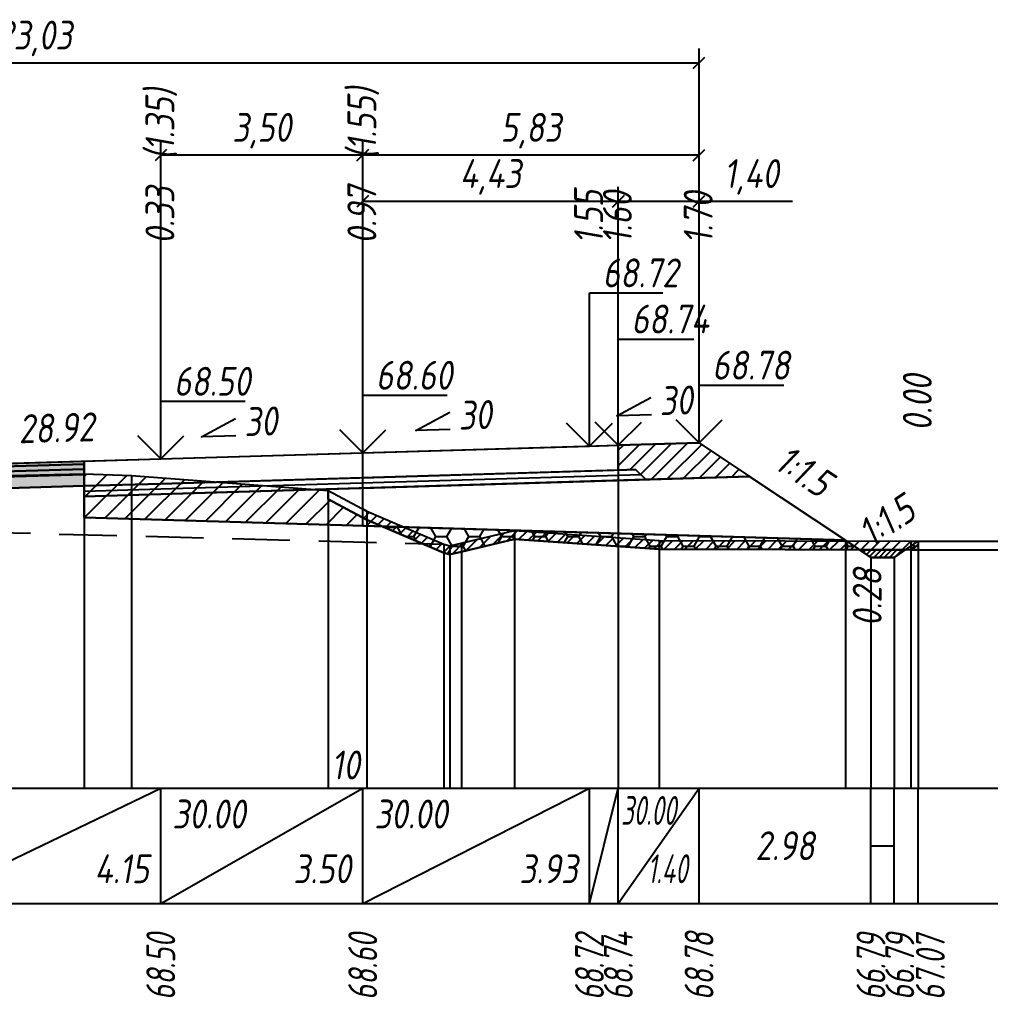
# Model space of a CAD drawing. Extents: x -717 to 1451, y -133302 to 233.
# Drawn here: x 165.4 to 249.5, y -39274.2 to -39189.4 of the extents above; entities that cross this region are included whole.
import ezdxf
from ezdxf.enums import TextEntityAlignment as Align

# ---------------------------------------------------------------- set-up
doc = ezdxf.new("R2010")
doc.units = 0
doc.linetypes.add('штриховая', pattern=[0.75, 0.5, -0.25])
for name, color, linetype in [('Интерполированный поперечник', 2, 'Continuous'), ('Код_514', 1, 'Continuous'), ('Контур_0', 7, 'Continuous'), ('Контур_2521', 7, 'Continuous'), ('Контур_2564', 7, 'Continuous'), ('Контур_2660', 7, 'Continuous'), ('Контур_2665', 7, 'Continuous'), ('Контур_400', 7, 'Continuous'), ('Контур_508', 7, 'Continuous'), ('Контур_512', 7, 'Continuous'), ('Контур_513', 7, 'Continuous'), ('Контур_818', 7, 'Continuous'), ('Красный поперечник', 1, 'Continuous'), ('Объём_2501', 7, 'Continuous'), ('Объём_2564', 7, 'Continuous'), ('Объём_2650', 7, 'Continuous'), ('Объём_2660', 7, 'Continuous'), ('Объём_2661', 7, 'Continuous'), ('Объём_2663', 7, 'Continuous'), ('Объём_2664', 7, 'Continuous'), ('Объём_2665', 7, 'Continuous'), ('Объём_2666', 7, 'Continuous'), ('Объём_2753', 7, 'Continuous'), ('Откосы', 7, 'Continuous'), ('Отметки покрытия', 7, 'Continuous'), ('Рабочие отметки', 7, 'Continuous'), ('Рабочие отметки доп.', 7, 'Continuous'), ('Слои выравнивания', 7, 'Continuous'), ('Таблица', 7, 'Continuous'), ('Уклоны проезжей части', 7, 'Continuous'), ('Черный поперечник', 3, 'Continuous')]:
    doc.layers.add(name, color=color, linetype=linetype)
for name, color, linetype, true_color in [('Контур_2540', 2, 'Continuous', 0xffff00), ('Контур_2560', 2, 'Continuous', 0xffff00), ('Контур_2561', 7, 'Continuous', 0xff8040), ('Контур_2562', 3, 'Continuous', 0x00ff00), ('Контур_2563', 7, 'Continuous', 0xff8000), ('Контур_2570', 7, 'Continuous', 0x80ff00), ('Контур_2725', 7, 'Continuous', 0x323232), ('Контур_2736', 4, 'Continuous', 0x00ffff), ('Контур_2737', 4, 'Continuous', 0x00ffff), ('Контур_2738', 4, 'Continuous', 0x00ffff), ('Контур_2739', 4, 'Continuous', 0x00ffff), ('Контур_2741', 4, 'Continuous', 0x00ffff), ('Контур_2742', 4, 'Continuous', 0x00ffff), ('Контур_2743', 4, 'Continuous', 0x00ffff), ('Контур_2744', 7, 'Continuous', 0xa4ffff), ('Контур_2745', 7, 'Continuous', 0xa4ffff), ('Контур_2747', 4, 'Continuous', 0x00ffff), ('Контур_2748', 4, 'Continuous', 0x00ffff), ('Контур_2749', 4, 'Continuous', 0x00ffff), ('Контур_2750', 4, 'Continuous', 0x00ffff), ('Контур_2751', 4, 'Continuous', 0x00ffff), ('Контур_2752', 4, 'Continuous', 0x00ffff), ('Контур_2760', 7, 'Continuous', 0x323232), ('Контур_2761', 7, 'Continuous', 0x323232), ('Контур_2762', 7, 'Continuous', 0x323232), ('Контур_2763', 7, 'Continuous', 0x323232), ('Контур_402', 7, 'Continuous', 0xff6464), ('Контур_703', 4, 'Continuous', 0x00ffff), ('Контур_705', 4, 'Continuous', 0x00ffff), ('Контур_707', 4, 'Continuous', 0x00ffff), ('Контур_720', 131, 'Continuous', 0xaaffff), ('Объём_2500', 7, 'Continuous', 0xc0c0c0), ('Объём_2520', 7, 'Continuous', 0x80ffff), ('Объём_2540', 2, 'Continuous', 0xffff00), ('Объём_2560', 2, 'Continuous', 0xffff00), ('Объём_2561', 7, 'Continuous', 0xff8040), ('Объём_2562', 3, 'Continuous', 0x00ff00), ('Объём_2563', 7, 'Continuous', 0xff8000), ('Объём_2570', 7, 'Continuous', 0x80ff00), ('Объём_2600', 7, 'Continuous', 0x808000), ('Объём_2620', 2, 'Continuous', 0xffff00), ('Объём_2746', 2, 'Continuous', 0xffff00)]:
    doc.layers.add(name, color=color, linetype=linetype, true_color=true_color)
doc.styles.get("Standard").update_dxf_attribs({"font": 'txt', "height": 2.5})
doc.styles.add('М', font='romand.shx', dxfattribs={"width": 0.8, "oblique": 10, "height": 2.5})
doc.dimstyles.new('ISO-25', dxfattribs={"dimtxt": 2.5, "dimasz": 2.5, "dimexe": 1.25, "dimexo": 0.625, "dimtad": 1, "dimtxsty": 'Standard', "dimcen": 2.5, "dimadec": 0, "dimazin": 0, "dimtfac": 1, "dimtmove": 0, "dimatfit": 3, "dimfxl": 1, "dimarcsym": 0})

# ---------------------------------------------------------------- blocks, each defined once
blk = doc.blocks.new('_Oblique')
at = {"color": 0, "linetype": 'ByBlock', "lineweight": -2}
blk.add_line((-0.5, -0.5), (0.5, 0.5), dxfattribs=at)
blk = doc.blocks.new('*D906')
at = {"color": 0, "lineweight": -2, "transparency": 16777216}
for p, q in [((217.267, -39225.72), (217.267, -39203.885)), ((224.267, -39225.51), (224.267, -39203.885)), ((217.267, -39205.135), (224.267, -39205.135)), ((224.267, -39205.135), (232.348, -39205.135))]:
    blk.add_line(p, q, dxfattribs=at)
at = {"layer": 'Defpoints', "color": 0, "transparency": 16777216}
for p in [(224.267, -39205.135), (217.267, -39226.345), (224.267, -39226.135)]:
    blk.add_point(p, dxfattribs=at)
at = {"color": 0, "lineweight": -2, "transparency": 16777216, "rotation": 180}
blk.add_blockref('_Oblique', (217.267, -39205.135), dxfattribs=at)
at = {"color": 0, "lineweight": -2, "transparency": 16777216}
blk.add_blockref('_Oblique', (224.267, -39205.135), dxfattribs=at)
at = {"color": 0, "transparency": 16777216, "insert": (228.807, -39203.022), "char_height": 2.5, "width": 8.75, "attachment_point": 5, "style": 'М'}
blk.add_mtext('1,40', dxfattribs=at)
blk = doc.blocks.new('*D908')
at = {"color": 0, "lineweight": -2, "transparency": 16777216}
for p, q in [((195.123, -39226.385), (195.123, -39203.885)), ((217.267, -39225.72), (217.267, -39203.885)), ((195.123, -39205.135), (217.267, -39205.135))]:
    blk.add_line(p, q, dxfattribs=at)
at = {"layer": 'Defpoints', "color": 0, "transparency": 16777216}
for p in [(217.267, -39205.135), (217.267, -39226.345), (195.123, -39227.01)]:
    blk.add_point(p, dxfattribs=at)
at = {"color": 0, "lineweight": -2, "transparency": 16777216, "rotation": 180}
blk.add_blockref('_Oblique', (195.123, -39205.135), dxfattribs=at)
at = {"color": 0, "lineweight": -2, "transparency": 16777216}
blk.add_blockref('_Oblique', (217.267, -39205.135), dxfattribs=at)
at = {"color": 0, "transparency": 16777216, "insert": (206.195, -39203.022), "char_height": 2.5, "width": 10, "attachment_point": 5, "style": 'М'}
blk.add_mtext('4,43', dxfattribs=at)
blk = doc.blocks.new('*D910')
at = {"color": 0, "lineweight": -2, "transparency": 16777216}
for p, q in [((177.623, -39226.91), (177.623, -39199.885)), ((195.123, -39226.385), (195.123, -39199.885)), ((195.123, -39201.135), (177.623, -39201.135))]:
    blk.add_line(p, q, dxfattribs=at)
at = {"layer": 'Defpoints', "color": 0, "transparency": 16777216}
for p in [(177.623, -39201.135), (195.123, -39227.01), (177.623, -39227.535)]:
    blk.add_point(p, dxfattribs=at)
at = {"color": 0, "lineweight": -2, "transparency": 16777216, "rotation": 180}
blk.add_blockref('_Oblique', (177.623, -39201.135), dxfattribs=at)
at = {"color": 0, "lineweight": -2, "transparency": 16777216}
blk.add_blockref('_Oblique', (195.123, -39201.135), dxfattribs=at)
at = {"color": 0, "transparency": 16777216, "insert": (186.373, -39199.022), "char_height": 2.5, "width": 9.58333, "attachment_point": 5, "style": 'М'}
blk.add_mtext('3,50', dxfattribs=at)
blk = doc.blocks.new('*D911')
at = {"color": 0, "lineweight": -2, "transparency": 16777216}
for p, q in [((195.123, -39226.385), (195.123, -39199.885)), ((224.267, -39225.51), (224.267, -39199.885)), ((224.267, -39201.135), (195.123, -39201.135))]:
    blk.add_line(p, q, dxfattribs=at)
at = {"layer": 'Defpoints', "color": 0, "transparency": 16777216}
for p in [(195.123, -39201.135), (224.267, -39226.135), (195.123, -39227.01)]:
    blk.add_point(p, dxfattribs=at)
at = {"color": 0, "lineweight": -2, "transparency": 16777216, "rotation": 180}
blk.add_blockref('_Oblique', (195.123, -39201.135), dxfattribs=at)
at = {"color": 0, "lineweight": -2, "transparency": 16777216}
blk.add_blockref('_Oblique', (224.267, -39201.135), dxfattribs=at)
at = {"color": 0, "transparency": 16777216, "insert": (209.695, -39199.022), "char_height": 2.5, "width": 10, "attachment_point": 5, "style": 'М'}
blk.add_mtext('5,83', dxfattribs=at)
blk = doc.blocks.new('*D913')
at = {"color": 0, "lineweight": -2, "transparency": 16777216}
for p, q in [((109.123, -39228.99), (109.123, -39191.885)), ((224.267, -39225.51), (224.267, -39191.885)), ((109.123, -39193.135), (224.267, -39193.135))]:
    blk.add_line(p, q, dxfattribs=at)
at = {"layer": 'Defpoints', "color": 0, "transparency": 16777216}
for p in [(224.267, -39193.135), (224.267, -39226.135), (109.123, -39229.615)]:
    blk.add_point(p, dxfattribs=at)
at = {"color": 0, "lineweight": -2, "transparency": 16777216, "rotation": 180}
blk.add_blockref('_Oblique', (109.123, -39193.135), dxfattribs=at)
at = {"color": 0, "lineweight": -2, "transparency": 16777216}
blk.add_blockref('_Oblique', (224.267, -39193.135), dxfattribs=at)
at = {"color": 0, "transparency": 16777216, "insert": (166.695, -39191.022), "char_height": 2.5, "width": 12.08333, "attachment_point": 5, "style": 'М'}
blk.add_mtext('23,03', dxfattribs=at)

msp = doc.modelspace()

# ---------------------------------------------------------------- hatches: boundary and pattern name
at = {"layer": 'Объём_2563'}
h = msp.add_hatch(dxfattribs=at)
h.set_pattern_fill('ANSI31', color=256, scale=0.3)
h.paths.add_polyline_path([(217.267, -39226.283), (224.267, -39226.073), (228.645, -39228.992), (219.641, -39229.262), (218.767, -39228.388), (217.267, -39228.433)])
at = {"layer": 'Объём_2570'}
h = msp.add_hatch(dxfattribs=at)
h.set_pattern_fill('ANSI31', color=256, scale=0.2)
h.paths.add_polyline_path([(195.123, -39231.804), (195.483, -39231.998), (202.162, -39234.859), (202.667, -39235.013), (208.266, -39233.678), (220.817, -39234.547), (242.621, -39234.602), (243.255, -39234.602), (243.255, -39235.352), (242.621, -39235.352), (220.817, -39235.297), (208.266, -39234.428), (202.667, -39235.763), (202.162, -39235.609), (195.483, -39232.748), (195.123, -39232.554)])
at = {"layer": 'Объём_2600'}
h = msp.add_hatch(dxfattribs=at)
h.set_pattern_fill('ANSI31', color=6, scale=0.4)
h.paths.add_polyline_path([(192.129, -39230.947), (195.483, -39232.748), (196.821, -39233.321), (170.97, -39232.545), (170.97, -39228.761), (175.074, -39228.915), (192.129, -39230.197)])
h = msp.add_hatch(dxfattribs=at)
h.set_pattern_fill('HONEY', color=5, scale=0.3)
h.paths.add_polyline_path([(220.817, -39235.297), (208.266, -39234.428), (202.667, -39235.763), (202.162, -39235.609), (196.821, -39233.321), (236.944, -39234.524), (238.169, -39235.341)])
h = msp.add_hatch(dxfattribs=at)
h.set_pattern_fill('HONEY', color=5, scale=0.3)
h.paths.add_polyline_path([(243.255, -39234.602), (243.255, -39235.352), (242.621, -39235.352), (242.131, -39235.351)])
at = {"layer": 'Объём_2620'}
h = msp.add_hatch(dxfattribs=at)
h.set_pattern_fill('ANSI31', color=2, scale=0.1)
h.paths.add_polyline_path([(239.158, -39236), (238.169, -39235.341), (242.131, -39235.351), (241.158, -39236)])
at = {"layer": 'Слои выравнивания'}
for color, points in [(2, [(156.873, -39228.072), (170.97, -39227.665), (170.97, -39227.915), (156.873, -39228.322)]), (3, [(156.873, -39228.322), (170.97, -39227.915), (170.97, -39228.365), (156.873, -39228.772)]), (4, [(156.873, -39228.772), (170.97, -39228.365), (170.97, -39228.815), (156.873, -39229.222)]), (5, [(156.873, -39229.222), (170.97, -39228.815), (170.97, -39229.815), (156.873, -39230.222)])]:
    msp.add_hatch(color=color, dxfattribs=at).paths.add_polyline_path(points)

# ---------------------------------------------------------------- linework, layer by layer
at = {"layer": 'Интерполированный поперечник', "linetype": 'штриховая', "ltscale": 10, "flags": 128}
msp.add_lwpolyline([(86.348, -39231.81), (202.162, -39234.859)], dxfattribs=at)
at = {"layer": 'Код_514'}
for p, q in [((156.873, -39266), (177.623, -39256)), ((177.623, -39266), (177.623, -39256)), ((177.623, -39266), (195.123, -39256)), ((195.123, -39266), (195.123, -39256)), ((195.123, -39266), (214.767, -39256)), ((214.767, -39266), (214.767, -39256)), ((214.767, -39266), (217.267, -39256)), ((217.267, -39266), (217.267, -39256)), ((217.267, -39266), (224.267, -39256)), ((224.267, -39266), (224.267, -39256)), ((239.158, -39266), (239.158, -39256)), ((241.158, -39266), (241.158, -39256)), ((243.255, -39266), (243.255, -39256)), ((239.158, -39261), (241.158, -39261))]:
    msp.add_line(p, q, dxfattribs=at)
at = {"layer": 'Контур_0', "flags": 128}
for points in [[(170.97, -39227.665), (177.623, -39227.472), (217.267, -39226.283), (217.267, -39228.433), (177.623, -39229.622), (170.97, -39229.815), (170.97, -39227.665), (170.97, -39227.665)], [(224.267, -39226.073), (237.04, -39234.588), (237.04, -39234.588), (237.04, -39234.588), (237.04, -39234.588), (237.04, -39234.588), (237.04, -39234.588), (237.04, -39234.588), (237.04, -39234.588), (237.04, -39234.588), (237.04, -39234.588), (237.04, -39234.588), (237.04, -39234.588), (237.04, -39234.588), (237.04, -39234.588), (239.158, -39236)], [(224.267, -39226.073), (237.04, -39234.588), (237.04, -39234.588), (237.04, -39234.588), (237.04, -39234.588), (237.04, -39234.588), (237.04, -39234.588), (237.04, -39234.588), (237.04, -39234.588), (237.04, -39234.588), (237.04, -39234.588), (237.04, -39234.588), (237.04, -39234.588), (237.04, -39234.588), (237.04, -39234.588), (239.158, -39236), (241.158, -39236), (243.255, -39234.602), (243.255, -39234.602), (243.255, -39234.602), (243.255, -39234.602), (243.255, -39234.602), (243.255, -39234.602), (243.255, -39234.602), (243.255, -39234.602), (243.255, -39234.602), (243.255, -39234.602), (243.255, -39234.602), (243.255, -39234.602), (243.255, -39234.602)], [(177.623, -39229.622), (218.767, -39228.388), (219.641, -39229.262), (177.623, -39230.522), (170.97, -39230.715), (170.97, -39229.815), (177.623, -39229.622), (177.623, -39229.622)], [(217.267, -39228.433), (218.767, -39228.388), (219.641, -39229.262), (228.645, -39228.992)]]:
    msp.add_lwpolyline(points, dxfattribs=at)
at = {"layer": 'Контур_2521', "color": 250, "flags": 128}
msp.add_lwpolyline([(170.97, -39230.265), (177.623, -39230.072), (219.204, -39228.825)], dxfattribs=at)
at = {"layer": 'Контур_2540', "flags": 128}
msp.add_lwpolyline([(177.623, -39230.522), (228.645, -39228.992), (236.944, -39234.524), (170.97, -39232.545), (170.97, -39230.715), (177.623, -39230.522), (177.623, -39230.522)], dxfattribs=at)
at = {"layer": 'Контур_2560', "flags": 128}
msp.add_lwpolyline([(217.267, -39226.283), (224.267, -39226.073), (224.267, -39226.073), (224.267, -39226.073)], dxfattribs=at)
at = {"layer": 'Контур_2561', "flags": 128}
msp.add_lwpolyline([(217.267, -39226.283), (217.267, -39226.283), (224.267, -39226.073), (224.267, -39226.073), (217.267, -39226.283)], dxfattribs=at)
at = {"layer": 'Контур_2562', "flags": 128}
msp.add_lwpolyline([(224.267, -39226.073), (224.267, -39226.073), (224.267, -39226.073), (224.267, -39226.073), (224.267, -39226.073)], dxfattribs=at)
at = {"layer": 'Контур_2563', "flags": 128}
msp.add_lwpolyline([(217.267, -39226.283), (224.267, -39226.073), (228.645, -39228.992), (219.641, -39229.262), (218.767, -39228.388), (217.267, -39228.433), (217.267, -39226.283), (217.267, -39226.283)], dxfattribs=at)
at = {"layer": 'Контур_2564', "flags": 128}
msp.add_lwpolyline([(217.267, -39226.283), (224.267, -39226.073)], dxfattribs=at)
at = {"layer": 'Контур_2570', "flags": 128}
msp.add_lwpolyline([(156.873, -39229.065), (170.97, -39228.761), (175.074, -39228.915), (192.129, -39230.197), (192.129, -39230.947), (195.483, -39232.748), (202.162, -39235.609), (202.162, -39235.609), (202.667, -39235.763), (203.693, -39235.517), (208.266, -39234.428), (220.817, -39235.297), (242.621, -39235.352), (251.112, -39235.351)], dxfattribs=at)
at = {"layer": 'Контур_2660', "flags": 128}
msp.add_lwpolyline([(170.97, -39232.545), (236.944, -39234.524)], dxfattribs=at)
at = {"layer": 'Контур_2665', "flags": 128}
msp.add_lwpolyline([(224.267, -39226.073), (224.267, -39226.073)], dxfattribs=at)
at = {"layer": 'Контур_2725', "flags": 128}
msp.add_lwpolyline([(120.824, -39231.281), (136.123, -39230.822), (141.908, -39230.655), (143.907, -39230.597), (148.947, -39230.451), (156.873, -39230.222), (170.97, -39229.815)], dxfattribs=at)
at = {"layer": 'Контур_2736', "flags": 128}
for points in [[(224.267, -39226.073), (237.04, -39234.588)], [(237.04, -39234.588), (239.158, -39236)]]:
    msp.add_lwpolyline(points, dxfattribs=at)
at = {"layer": 'Контур_2737', "flags": 128}
msp.add_lwpolyline([(237.04, -39234.588), (237.04, -39234.588)], dxfattribs=at)
at = {"layer": 'Контур_2738', "flags": 128}
msp.add_lwpolyline([(237.04, -39234.588), (237.04, -39234.588)], dxfattribs=at)
at = {"layer": 'Контур_2739', "flags": 128}
msp.add_lwpolyline([(237.04, -39234.588), (237.04, -39234.588)], dxfattribs=at)
at = {"layer": 'Контур_2741', "flags": 128}
msp.add_lwpolyline([(243.255, -39234.602), (243.255, -39234.602)], dxfattribs=at)
at = {"layer": 'Контур_2742', "flags": 128}
msp.add_lwpolyline([(243.255, -39234.602), (243.255, -39234.602)], dxfattribs=at)
at = {"layer": 'Контур_2743', "flags": 128}
msp.add_lwpolyline([(243.255, -39234.602), (243.255, -39234.602)], dxfattribs=at)
at = {"layer": 'Контур_2744', "flags": 128}
msp.add_lwpolyline([(243.255, -39234.602), (243.255, -39234.602)], dxfattribs=at)
msp.add_lwpolyline([(243.255, -39234.602), (243.255, -39234.602)], dxfattribs=at)
msp.add_lwpolyline([(243.255, -39234.602), (243.255, -39234.602)], dxfattribs=at)
msp.add_lwpolyline([(243.255, -39234.602), (243.255, -39234.602)], dxfattribs=at)
msp.add_lwpolyline([(243.255, -39234.602), (243.255, -39234.602)], dxfattribs=at)
msp.add_lwpolyline([(243.255, -39234.602), (243.255, -39234.602)], dxfattribs=at)
at = {"layer": 'Контур_2745', "flags": 128}
msp.add_lwpolyline([(237.04, -39234.588), (237.04, -39234.588)], dxfattribs=at)
msp.add_lwpolyline([(237.04, -39234.588), (237.04, -39234.588)], dxfattribs=at)
msp.add_lwpolyline([(237.04, -39234.588), (237.04, -39234.588)], dxfattribs=at)
msp.add_lwpolyline([(237.04, -39234.588), (237.04, -39234.588)], dxfattribs=at)
msp.add_lwpolyline([(237.04, -39234.588), (237.04, -39234.588)], dxfattribs=at)
msp.add_lwpolyline([(237.04, -39234.588), (237.04, -39234.588)], dxfattribs=at)
at = {"layer": 'Контур_2747', "flags": 128}
msp.add_lwpolyline([(237.04, -39234.588), (237.04, -39234.588)], dxfattribs=at)
at = {"layer": 'Контур_2748', "flags": 128}
msp.add_lwpolyline([(237.04, -39234.588), (237.04, -39234.588)], dxfattribs=at)
at = {"layer": 'Контур_2749', "flags": 128}
msp.add_lwpolyline([(237.04, -39234.588), (237.04, -39234.588)], dxfattribs=at)
at = {"layer": 'Контур_2750', "flags": 128}
msp.add_lwpolyline([(243.255, -39234.602), (243.255, -39234.602)], dxfattribs=at)
at = {"layer": 'Контур_2751', "flags": 128}
msp.add_lwpolyline([(243.255, -39234.602), (243.255, -39234.602)], dxfattribs=at)
at = {"layer": 'Контур_2752', "flags": 128}
msp.add_lwpolyline([(243.255, -39234.602), (243.255, -39234.602)], dxfattribs=at)
at = {"layer": 'Контур_2760', "flags": 128}
msp.add_lwpolyline([(120.824, -39229.131), (136.123, -39228.672), (141.908, -39228.505), (143.907, -39228.447), (148.947, -39228.301), (156.873, -39228.072), (170.97, -39227.665)], dxfattribs=at)
at = {"layer": 'Контур_2761', "flags": 128}
msp.add_lwpolyline([(120.824, -39229.381), (136.123, -39228.922), (141.908, -39228.755), (143.907, -39228.697), (148.947, -39228.551), (156.873, -39228.322), (170.97, -39227.915)], dxfattribs=at)
at = {"layer": 'Контур_2762', "flags": 128}
msp.add_lwpolyline([(120.824, -39229.831), (136.123, -39229.372), (141.908, -39229.205), (143.907, -39229.147), (148.947, -39229.001), (156.873, -39228.772), (170.97, -39228.365)], dxfattribs=at)
at = {"layer": 'Контур_2763', "flags": 128}
msp.add_lwpolyline([(120.824, -39230.281), (136.123, -39229.822), (141.908, -39229.655), (143.907, -39229.597), (148.947, -39229.451), (156.873, -39229.222), (170.97, -39228.815)], dxfattribs=at)
at = {"layer": 'Контур_400', "flags": 128}
msp.add_lwpolyline([(156.873, -39228.072), (177.623, -39227.472), (195.123, -39226.947), (195.123, -39226.947), (195.123, -39226.947), (195.123, -39226.947), (214.767, -39226.358), (214.767, -39226.358), (217.267, -39226.283)], dxfattribs=at)
at = {"layer": 'Контур_402', "flags": 128}
msp.add_lwpolyline([(105, -39233.678), (120.824, -39233.204), (120.824, -39231.281), (136.123, -39230.822), (156.873, -39230.222), (170.97, -39229.815), (170.97, -39232.545), (236.944, -39234.524)], dxfattribs=at)
at = {"layer": 'Контур_508', "flags": 128}
msp.add_lwpolyline([(105, -39233.678), (120.824, -39233.204), (120.824, -39231.281), (136.123, -39230.822), (156.873, -39230.222), (170.97, -39229.815), (170.97, -39232.545), (236.944, -39234.524), (239.158, -39236), (241.158, -39236), (243.255, -39234.602)], dxfattribs=at)
at = {"layer": 'Контур_512', "flags": 128}
msp.add_lwpolyline([(170.97, -39232.545), (236.944, -39234.524), (239.158, -39236), (241.158, -39236), (243.255, -39234.602)], dxfattribs=at)
at = {"layer": 'Контур_513', "flags": 128}
msp.add_lwpolyline([(105, -39233.678), (120.824, -39233.204), (120.824, -39231.281), (136.123, -39230.822), (156.873, -39230.222), (170.97, -39229.815), (170.97, -39232.545), (236.944, -39234.524), (239.158, -39236), (241.158, -39236), (243.255, -39234.602)], dxfattribs=at)
at = {"layer": 'Контур_703', "flags": 128}
msp.add_lwpolyline([(224.267, -39226.073), (237.04, -39234.588)], dxfattribs=at)
at = {"layer": 'Контур_705', "flags": 128}
msp.add_lwpolyline([(237.04, -39234.588), (237.04, -39234.588)], dxfattribs=at)
at = {"layer": 'Контур_707', "flags": 128}
msp.add_lwpolyline([(241.158, -39236), (243.255, -39234.602)], dxfattribs=at)
at = {"layer": 'Контур_720', "flags": 128}
msp.add_lwpolyline([(239.158, -39236), (241.158, -39236)], dxfattribs=at)
at = {"layer": 'Контур_818', "flags": 128}
msp.add_lwpolyline([(105, -39230.577), (120.824, -39229.93), (141.908, -39229.427), (143.907, -39229.34), (148.947, -39229.236), (156.873, -39229.065), (170.97, -39228.761), (175.074, -39228.915), (192.129, -39230.197), (192.129, -39230.947), (195.483, -39232.748), (202.162, -39235.609), (202.162, -39235.609), (202.667, -39235.763), (203.693, -39235.517), (208.266, -39234.428), (220.817, -39235.297), (242.621, -39235.352), (243.255, -39235.352)], dxfattribs=at)
at = {"layer": 'Красный поперечник'}
for p, q in [((195.123, -39226.947), (214.767, -39226.358)), ((214.767, -39226.358), (217.267, -39226.283)), ((217.267, -39226.283), (224.267, -39226.073)), ((224.267, -39226.073), (239.158, -39236)), ((177.623, -39227.472), (195.123, -39226.947)), ((156.873, -39228.072), (177.623, -39227.472)), ((170.97, -39232.545), (170.97, -39256)), ((236.944, -39234.524), (236.944, -39256)), ((241.158, -39236), (243.255, -39234.602)), ((243.255, -39234.602), (243.255, -39256)), ((239.158, -39236), (239.158, -39256)), ((239.158, -39236), (241.158, -39236)), ((241.158, -39236), (241.158, -39256))]:
    msp.add_line(p, q, dxfattribs=at)
at = {"layer": 'Объём_2500', "flags": 128}
for points in [[(170.97, -39227.665), (177.623, -39227.472), (217.267, -39226.283), (217.267, -39228.433), (177.623, -39229.622), (170.97, -39229.815), (170.97, -39227.665), (170.97, -39227.665)], [(195.123, -39226.947), (217.267, -39226.283), (217.267, -39228.433), (195.123, -39229.097), (195.123, -39226.947)]]:
    msp.add_lwpolyline(points, dxfattribs=at)
at = {"layer": 'Объём_2501', "flags": 128}
for points in [[(156.873, -39228.072), (177.623, -39227.472), (195.123, -39226.947), (195.123, -39226.947), (195.123, -39226.947), (195.123, -39226.947), (214.767, -39226.358), (214.767, -39226.358), (217.267, -39226.283)], [(195.123, -39226.947), (214.767, -39226.358), (214.767, -39226.358), (217.267, -39226.283)]]:
    msp.add_lwpolyline(points, dxfattribs=at)
at = {"layer": 'Объём_2520', "color": 250, "flags": 128}
for points in [[(177.623, -39229.622), (218.767, -39228.388), (219.641, -39229.262), (177.623, -39230.522), (170.97, -39230.715), (170.97, -39229.815), (177.623, -39229.622), (177.623, -39229.622)], [(195.123, -39229.097), (218.767, -39228.388), (219.641, -39229.262), (195.123, -39229.997), (195.123, -39229.097)]]:
    msp.add_lwpolyline(points, dxfattribs=at)
at = {"layer": 'Объём_2540', "flags": 128}
for points in [[(177.623, -39230.522), (228.645, -39228.992), (236.944, -39234.524), (170.97, -39232.545), (170.97, -39230.715), (177.623, -39230.522), (177.623, -39230.522)], [(195.123, -39229.997), (228.645, -39228.992), (236.944, -39234.524), (195.123, -39233.27), (195.123, -39229.997)]]:
    msp.add_lwpolyline(points, dxfattribs=at)
at = {"layer": 'Объём_2560', "flags": 128}
msp.add_lwpolyline([(217.267, -39226.283), (224.267, -39226.073), (224.267, -39226.073), (224.267, -39226.073)], dxfattribs=at)
msp.add_lwpolyline([(217.267, -39226.283), (224.267, -39226.073), (224.267, -39226.073), (224.267, -39226.073)], dxfattribs=at)
at = {"layer": 'Объём_2561', "flags": 128}
msp.add_lwpolyline([(217.267, -39226.283), (217.267, -39226.283), (224.267, -39226.073), (224.267, -39226.073), (217.267, -39226.283)], dxfattribs=at)
msp.add_lwpolyline([(217.267, -39226.283), (217.267, -39226.283), (224.267, -39226.073), (224.267, -39226.073), (217.267, -39226.283)], dxfattribs=at)
at = {"layer": 'Объём_2562', "flags": 128}
msp.add_lwpolyline([(224.267, -39226.073), (224.267, -39226.073), (224.267, -39226.073), (224.267, -39226.073), (224.267, -39226.073)], dxfattribs=at)
msp.add_lwpolyline([(224.267, -39226.073), (224.267, -39226.073), (224.267, -39226.073), (224.267, -39226.073), (224.267, -39226.073)], dxfattribs=at)
at = {"layer": 'Объём_2563', "color": 250, "flags": 128}
msp.add_lwpolyline([(217.267, -39226.283), (224.267, -39226.073), (228.645, -39228.992), (219.641, -39229.262), (218.767, -39228.388), (217.267, -39228.433), (217.267, -39226.283), (217.267, -39226.283)], dxfattribs=at)
msp.add_lwpolyline([(217.267, -39226.283), (224.267, -39226.073), (228.645, -39228.992), (219.641, -39229.262), (218.767, -39228.388), (217.267, -39228.433), (217.267, -39226.283), (217.267, -39226.283)], dxfattribs=at)
at = {"layer": 'Объём_2564', "flags": 128}
msp.add_lwpolyline([(217.267, -39226.283), (224.267, -39226.073)], dxfattribs=at)
msp.add_lwpolyline([(217.267, -39226.283), (224.267, -39226.073)], dxfattribs=at)
at = {"layer": 'Объём_2570', "flags": 128}
for points in [[(243.255, -39235.352), (242.621, -39235.352), (220.817, -39235.297), (208.266, -39234.428), (202.667, -39235.763), (202.162, -39235.609), (195.483, -39232.748), (192.129, -39230.947), (192.129, -39230.197), (195.483, -39231.998), (202.162, -39234.859), (202.667, -39235.013), (208.266, -39233.678), (220.817, -39234.547), (242.621, -39234.602), (243.255, -39234.602), (243.255, -39235.352), (243.255, -39235.352)], [(195.123, -39231.804), (195.483, -39231.998), (202.162, -39234.859), (202.667, -39235.013), (208.266, -39233.678), (220.817, -39234.547), (242.621, -39234.602), (243.255, -39234.602), (243.255, -39235.352), (243.255, -39235.352), (243.255, -39235.352), (242.621, -39235.352), (220.817, -39235.297), (208.266, -39234.428), (202.667, -39235.763), (202.162, -39235.609), (195.483, -39232.748), (195.123, -39232.554), (195.123, -39231.804)]]:
    msp.add_lwpolyline(points, dxfattribs=at)
at = {"layer": 'Объём_2600', "color": 5, "flags": 128}
for points in [[(220.817, -39235.297), (208.266, -39234.428), (202.667, -39235.763), (202.162, -39235.609), (196.821, -39233.321), (236.944, -39234.524), (238.169, -39235.341), (220.817, -39235.297), (220.817, -39235.297)], [(220.817, -39235.297), (208.266, -39234.428), (202.667, -39235.763), (202.162, -39235.609), (196.821, -39233.321), (236.944, -39234.524), (238.169, -39235.341), (220.817, -39235.297), (220.817, -39235.297)], [(243.255, -39234.602), (243.255, -39235.352), (242.621, -39235.352), (242.131, -39235.351), (243.255, -39234.602), (243.255, -39234.602)], [(243.255, -39234.602), (243.255, -39235.352), (242.621, -39235.352), (242.131, -39235.351), (243.255, -39234.602), (243.255, -39234.602)]]:
    msp.add_lwpolyline(points, dxfattribs=at)
at = {"layer": 'Объём_2620', "flags": 128}
msp.add_lwpolyline([(239.158, -39236), (238.169, -39235.341), (242.131, -39235.351), (241.158, -39236), (239.158, -39236), (239.158, -39236)], dxfattribs=at)
msp.add_lwpolyline([(239.158, -39236), (238.169, -39235.341), (242.131, -39235.351), (241.158, -39236), (239.158, -39236), (239.158, -39236)], dxfattribs=at)
at = {"layer": 'Объём_2650', "color": 6, "flags": 128}
for points in [[(192.129, -39230.947), (195.483, -39232.748), (196.821, -39233.321), (170.97, -39232.545), (170.97, -39228.761), (175.074, -39228.915), (192.129, -39230.197), (192.129, -39230.947), (192.129, -39230.947)], [(195.123, -39232.554), (195.483, -39232.748), (196.821, -39233.321), (195.123, -39233.27), (195.123, -39232.554)]]:
    msp.add_lwpolyline(points, dxfattribs=at)
at = {"layer": 'Объём_2660', "flags": 128}
for points in [[(170.97, -39232.545), (236.944, -39234.524)], [(195.123, -39233.27), (236.944, -39234.524)]]:
    msp.add_lwpolyline(points, dxfattribs=at)
at = {"layer": 'Объём_2661', "flags": 128}
msp.add_lwpolyline([(224.267, -39226.073), (237.04, -39234.588)], dxfattribs=at)
msp.add_lwpolyline([(224.267, -39226.073), (237.04, -39234.588)], dxfattribs=at)
at = {"layer": 'Объём_2663', "flags": 128}
for points in [[(237.04, -39234.588), (239.158, -39236)], [(237.04, -39234.588), (239.158, -39236)], [(241.158, -39236), (243.255, -39234.602)], [(241.158, -39236), (243.255, -39234.602)]]:
    msp.add_lwpolyline(points, dxfattribs=at)
at = {"layer": 'Объём_2664', "flags": 128}
msp.add_lwpolyline([(239.158, -39236), (241.158, -39236)], dxfattribs=at)
msp.add_lwpolyline([(239.158, -39236), (241.158, -39236)], dxfattribs=at)
at = {"layer": 'Объём_2665', "flags": 128}
msp.add_lwpolyline([(224.267, -39226.073), (224.267, -39226.073)], dxfattribs=at)
msp.add_lwpolyline([(224.267, -39226.073), (224.267, -39226.073)], dxfattribs=at)
at = {"layer": 'Объём_2666', "flags": 128}
msp.add_lwpolyline([(224.267, -39226.073), (237.04, -39234.588)], dxfattribs=at)
msp.add_lwpolyline([(224.267, -39226.073), (237.04, -39234.588)], dxfattribs=at)
at = {"layer": 'Объём_2746', "flags": 128}
for points in [[(170.97, -39232.545), (170.97, -39228.761), (175.074, -39228.915), (192.129, -39230.197), (192.129, -39230.947), (195.483, -39232.748), (196.821, -39233.321), (170.97, -39232.545), (170.97, -39232.545)], [(195.123, -39232.554), (195.483, -39232.748), (196.821, -39233.321), (195.123, -39233.27), (195.123, -39232.554)]]:
    msp.add_lwpolyline(points, dxfattribs=at)
at = {"layer": 'Объём_2753', "flags": 128}
msp.add_lwpolyline([(170.97, -39227.665), (170.97, -39227.665)], dxfattribs=at)
at = {"layer": 'Откосы', "color": 1, "flags": 128}
for points in [[(220.13, -39223.648), (217.131, -39223.738), (220.085, -39222.149)], [(202.71, -39224.91), (199.711, -39225), (202.665, -39223.41)], [(184.138, -39225.467), (181.139, -39225.557), (184.093, -39223.967)]]:
    msp.add_lwpolyline(points, dxfattribs=at)
at = {"layer": 'Отметки покрытия', "color": 1}
for p, q in [((214.767, -39226.358), (214.767, -39213.073)), ((214.767, -39213.073), (221.117, -39213.073)), ((217.267, -39226.283), (217.267, -39217.073)), ((217.267, -39217.073), (223.817, -39217.073)), ((224.267, -39226.073), (224.267, -39221.073)), ((224.267, -39221.073), (231.617, -39221.073)), ((195.123, -39226.947), (195.123, -39221.947)), ((195.123, -39221.947), (202.423, -39221.947)), ((177.623, -39227.472), (177.623, -39222.472)), ((177.623, -39222.472), (184.923, -39222.472)), ((214.767, -39226.358), (212.767, -39224.358)), ((214.767, -39226.358), (216.767, -39224.358)), ((217.267, -39226.283), (215.267, -39224.283)), ((217.267, -39226.283), (219.267, -39224.283)), ((224.267, -39226.073), (222.267, -39224.073)), ((224.267, -39226.073), (226.267, -39224.073)), ((177.623, -39227.472), (175.623, -39225.472)), ((177.623, -39227.472), (179.623, -39225.472)), ((195.123, -39226.947), (193.123, -39224.947)), ((195.123, -39226.947), (197.123, -39224.947))]:
    msp.add_line(p, q, dxfattribs=at)
at = {"layer": 'Слои выравнивания'}
for p, q in [((217.267, -39226.283), (217.267, -39256)), ((170.97, -39227.665), (170.97, -39256))]:
    msp.add_line(p, q, dxfattribs=at)
at = {"layer": 'Слои выравнивания', "color": 2, "flags": 128}
msp.add_lwpolyline([(156.873, -39228.072), (170.97, -39227.665), (170.97, -39227.915), (156.873, -39228.322)], close=True, dxfattribs=at)
at = {"layer": 'Слои выравнивания', "color": 3, "flags": 128}
msp.add_lwpolyline([(156.873, -39228.322), (170.97, -39227.915), (170.97, -39228.365), (156.873, -39228.772)], close=True, dxfattribs=at)
at = {"layer": 'Слои выравнивания', "color": 4, "flags": 128}
msp.add_lwpolyline([(156.873, -39228.772), (170.97, -39228.365), (170.97, -39228.815), (156.873, -39229.222)], close=True, dxfattribs=at)
at = {"layer": 'Слои выравнивания', "color": 5, "flags": 128}
msp.add_lwpolyline([(156.873, -39229.222), (170.97, -39228.815), (170.97, -39229.815), (156.873, -39230.222)], close=True, dxfattribs=at)
at = {"layer": 'Таблица'}
for p, q in [((80, -39256), (268.255, -39256)), ((80, -39266), (268.255, -39266))]:
    msp.add_line(p, q, dxfattribs=at)
at = {"layer": 'Черный поперечник', "color": 7}
for p, q in [((170.97, -39228.761), (170.97, -39256)), ((175.074, -39228.915), (175.074, -39256)), ((192.129, -39230.197), (192.129, -39256)), ((195.483, -39231.998), (195.483, -39256)), ((208.266, -39233.678), (208.266, -39256)), ((202.162, -39234.859), (202.162, -39256)), ((203.693, -39234.767), (203.693, -39256)), ((220.817, -39234.547), (220.817, -39256)), ((242.621, -39234.602), (242.621, -39256)), ((202.667, -39235.013), (202.667, -39256))]:
    msp.add_line(p, q, dxfattribs=at)
at = {"layer": 'Черный поперечник', "flags": 128}
msp.add_lwpolyline([(80, -39231.853), (86.348, -39231.81), (94.874, -39231.072), (96.674, -39230.888), (98.616, -39230.838), (120.824, -39229.93), (141.908, -39229.427), (143.907, -39229.34), (148.947, -39229.236), (156.873, -39229.065), (170.97, -39228.761), (175.074, -39228.915), (192.129, -39230.197), (195.483, -39231.998), (202.162, -39234.859), (202.667, -39235.013), (203.693, -39234.767), (208.266, -39233.678), (220.817, -39234.547), (242.621, -39234.602), (251.112, -39234.601), (268.255, -39233.954)], dxfattribs=at)

# ---------------------------------------------------------------- texts
at = {"layer": 'Код_514', "style": 'М', "oblique": 10}
for width, p in [(0.6, (217.5, -39256.693)), (0.8, (178.623, -39257)), (0.8, (196.123, -39257))]:
    msp.add_text('30.00', height=2.5, dxfattribs=dict(at, width=width)).set_placement(p, align=Align.TOP_LEFT)
at = {"layer": 'Код_514', "style": 'М', "oblique": 10, "width": 0.8}
msp.add_text('2.98', height=2.5, dxfattribs=at).set_placement((231.713, -39261), align=Align.MIDDLE_CENTER)
at = {"layer": 'Код_514', "style": 'М', "oblique": 10}
for s, width, p in [('4.15', 0.8, (176.623, -39265)), ('3.50', 0.8, (194.123, -39265)), ('3.93', 0.8, (213.767, -39265)), ('1.40', 0.6, (223.267, -39265))]:
    msp.add_text(s, height=2.5, dxfattribs=dict(at, width=width)).set_placement(p, align=Align.BOTTOM_RIGHT)
at = {"layer": 'Код_514', "style": 'М', "oblique": 10, "width": 0.7}
for s, p in [('68.50', (177.623, -39274.382)), ('68.60', (195.123, -39274.382)), ('68.72', (214.767, -39274.382)), ('68.74', (217.267, -39274.382)), ('68.78', (224.267, -39274.382)), ('66.79', (239.158, -39274.382)), ('66.79', (241.658, -39274.382)), ('67.07', (244.311, -39274.382))]:
    msp.add_text(s, height=2.5, rotation=90, dxfattribs=at).set_placement(p, align=Align.MIDDLE_LEFT)
at = {"layer": 'Отметки покрытия', "color": 1, "style": 'М', "oblique": 10, "width": 0.8}
for s, p in [('68.72', (215.908, -39213.342)), ('68.74', (218.408, -39217.342)), ('68.78', (225.408, -39221.342)), ('68.50', (178.764, -39222.741)), ('68.60', (196.264, -39222.216))]:
    msp.add_text(s, height=2.5, dxfattribs=at).set_placement(p, align=Align.BOTTOM_LEFT)
at = {"layer": 'Рабочие отметки', "color": 1, "style": 'М', "oblique": 10, "width": 0.8}
for s, p in [('0.97', (195.045, -39208.823)), ('0.33', (177.545, -39208.823)), ('1.55', (214.689, -39208.823)), ('1.60', (217.189, -39208.823)), ('1.70', (224.189, -39208.823)), ('0.00', (243.176, -39225.033))]:
    msp.add_text(s, height=2.5, rotation=90, dxfattribs=at).set_placement(p, align=Align.MIDDLE_LEFT)
msp.add_text('0.28', height=2.5, rotation=90, dxfattribs=at).set_placement((238.83, -39236.931), align=Align.MIDDLE_RIGHT)
at = {"layer": 'Рабочие отметки доп.', "color": 1, "style": 'М', "oblique": 10, "width": 0.8}
for s, p in [('(1.55)', (195.045, -39201.473)), ('(1.35)', (177.545, -39201.523))]:
    msp.add_text(s, height=2.5, rotation=90, dxfattribs=at).set_placement(p, align=Align.MIDDLE_LEFT)
at = {"layer": 'Слои выравнивания', "style": 'М', "oblique": 10, "width": 0.8}
msp.add_text('10', height=2.5, dxfattribs=at).set_placement((193.642, -39256), align=Align.BOTTOM_CENTER)
at = {"layer": 'Уклоны проезжей части', "color": 1, "style": 'М', "oblique": 10, "width": 0.8}
for s, rotation, p in [('30', 1.71836, (222.335, -39224.392)), ('30', 1.71836, (186.343, -39226.21)), ('30', 1.71836, (204.915, -39225.653)), ('28.92', 1.65628, (168.641, -39226.773)), ('1:1.5', 326.30994, (232.267, -39230.204)), ('1:1.5', 33.69007, (241.651, -39234.469))]:
    msp.add_text(s, height=2.5, rotation=rotation, dxfattribs=at).set_placement(p, align=Align.BOTTOM_CENTER)

# ---------------------------------------------------------------- dimensions: what is measured, and where the dimension line sits
at = {"color": 5}
for base, p1, p2, picture, middle in [((224.267, -39193.135), (109.123, -39229.615), (224.267, -39226.135), '*D913', (166.695, -39191.022)), ((217.267, -39205.135), (195.123, -39227.01), (217.267, -39226.345), '*D908', (206.195, -39203.022)), ((224.267, -39205.135), (217.267, -39226.345), (224.267, -39226.135), '*D906', (228.807, -39203.022))]:
    dim = msp.add_linear_dim(base=base, p1=p1, p2=p2, angle=180, dimstyle='ISO-25', override={"dimasz": 1, "dimlfac": 0.2, "dimzin": 0, "dimtxsty": 'М', "dimblk1": 'Oblique', "dimblk2": 'Oblique', "dimsah": 1}, dxfattribs=at)
    dim.commit()
    dim.dimension.update_dxf_attribs({"geometry": picture, "text_midpoint": middle})
for base, p1, p2, picture, middle in [((177.623, -39201.135), (195.123, -39227.01), (177.623, -39227.535), '*D910', (186.373, -39199.022)), ((195.123, -39201.135), (224.267, -39226.135), (195.123, -39227.01), '*D911', (209.695, -39199.022))]:
    dim = msp.add_linear_dim(base=base, p1=p1, p2=p2, dimstyle='ISO-25', override={"dimasz": 1, "dimlfac": 0.2, "dimzin": 0, "dimtxsty": 'М', "dimblk1": 'Oblique', "dimblk2": 'Oblique', "dimsah": 1}, dxfattribs=at)
    dim.commit()
    dim.dimension.update_dxf_attribs({"geometry": picture, "text_midpoint": middle})

doc.saveas('drawing.dxf')
